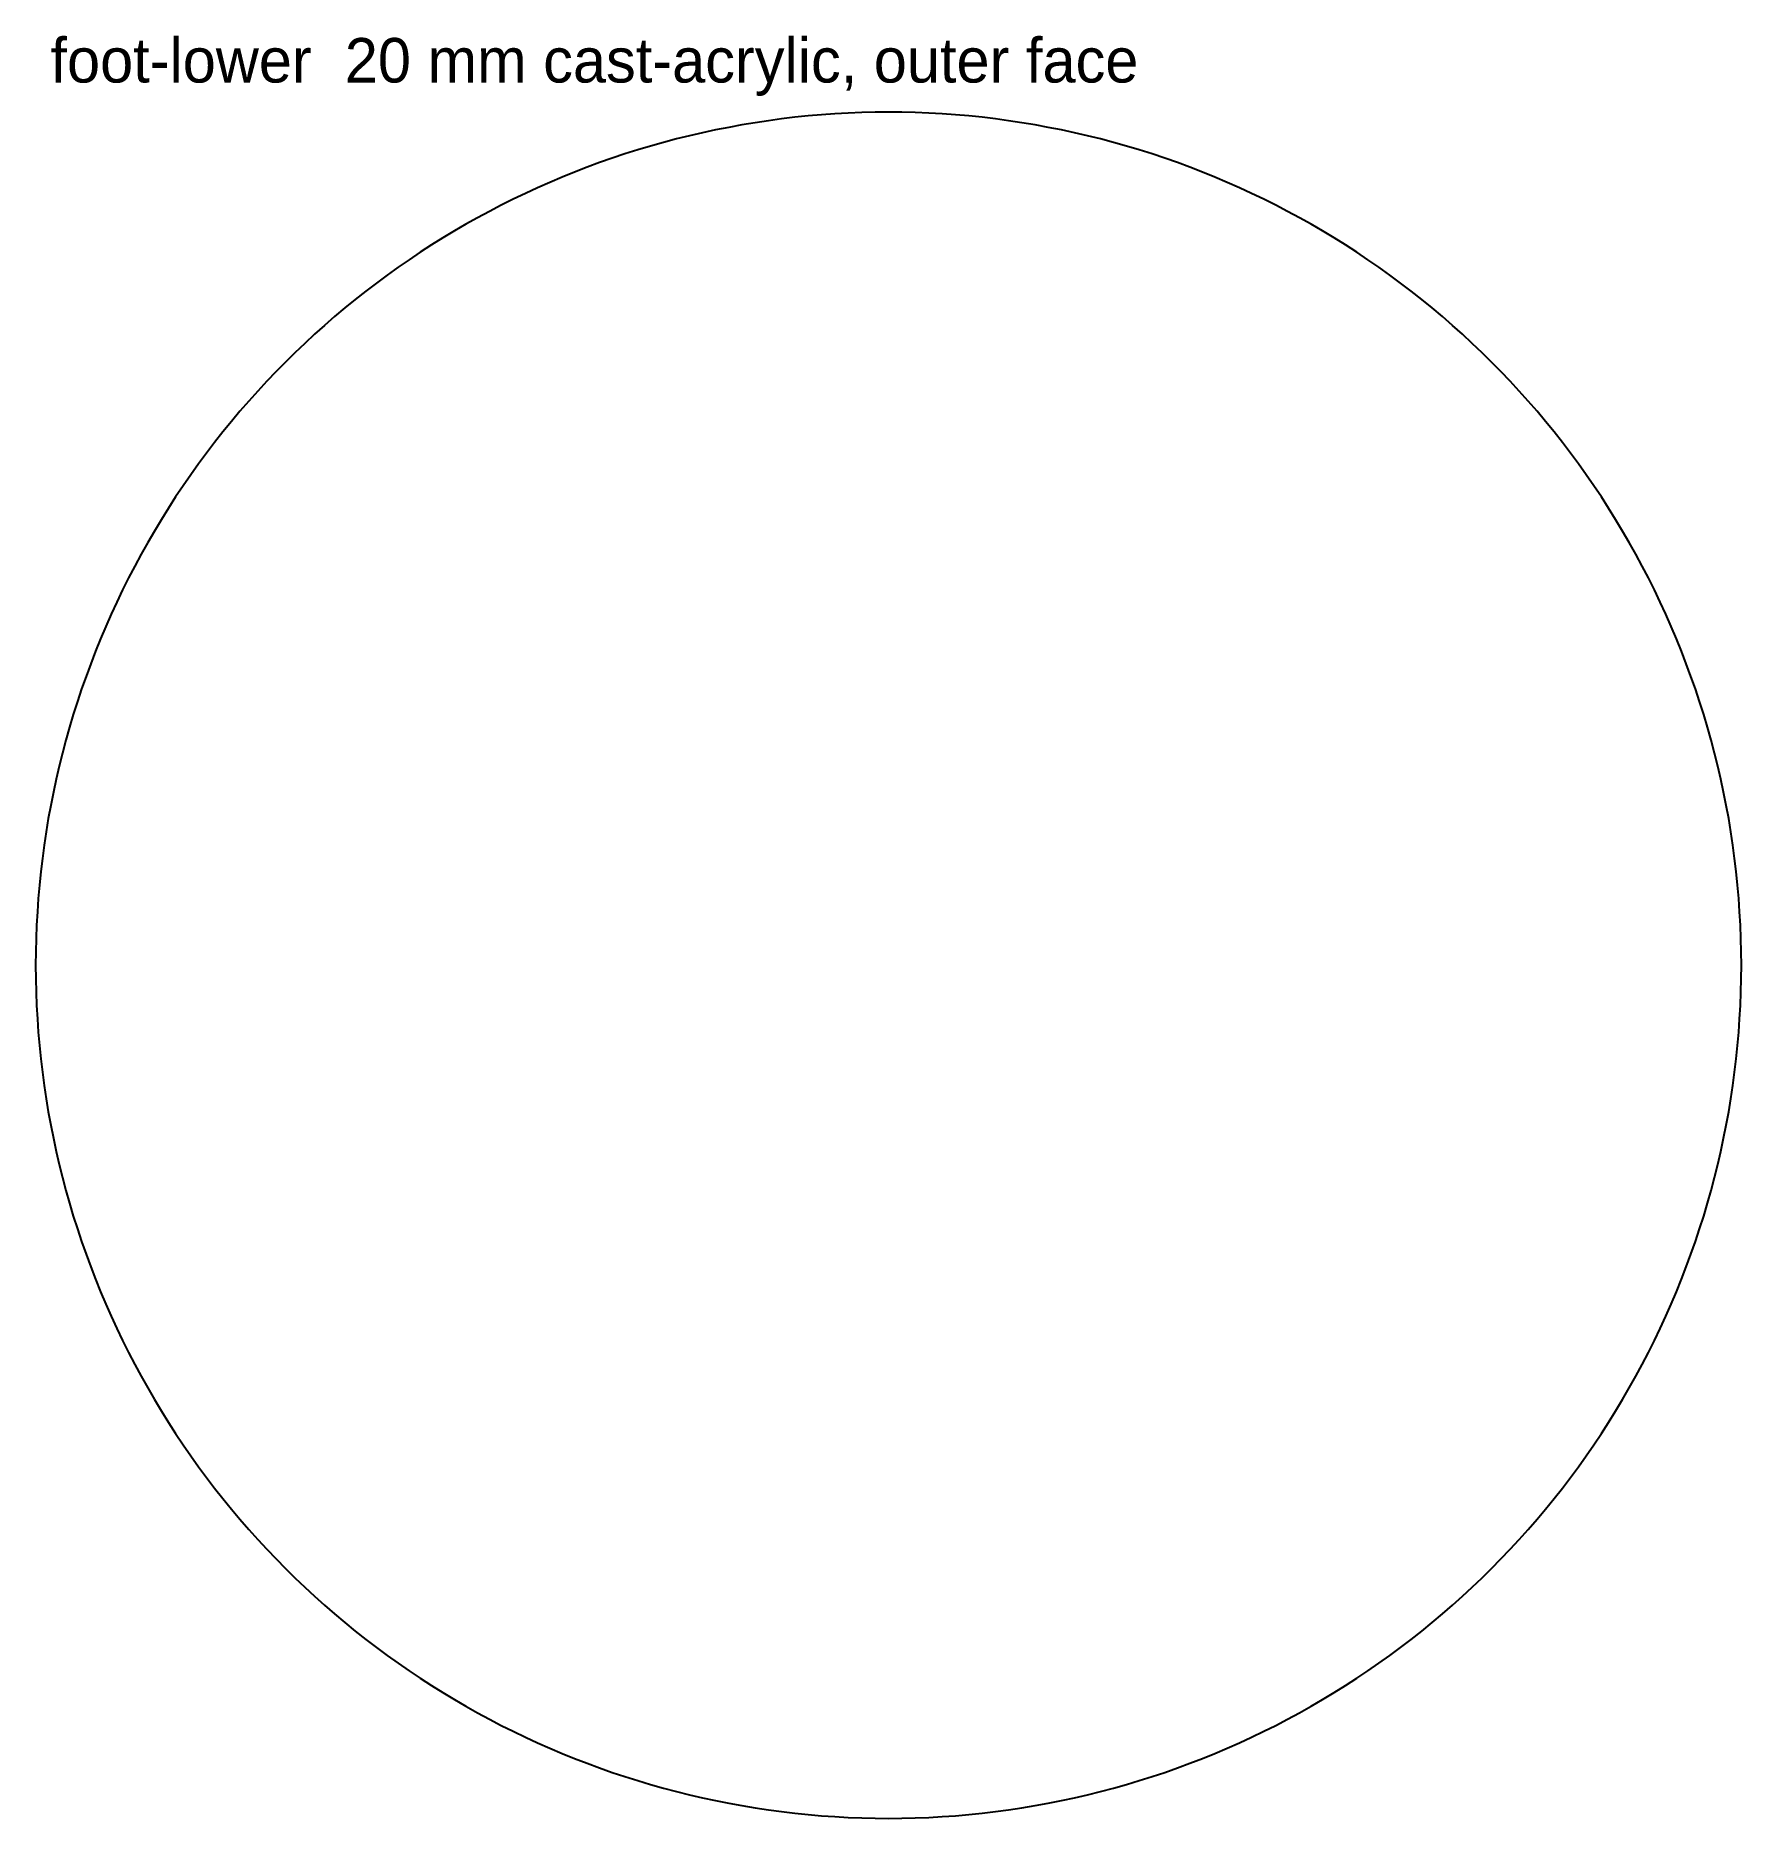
# Model space of a CAD drawing. Header units: millimetres. Extents: x 0 to 230, y 0 to 240.
import ezdxf

# ---------------------------------------------------------------- set-up
doc = ezdxf.new("R2010")
doc.units = ezdxf.units.MM
doc.layers.add('CUT_OUTSIDE', color=1, linetype='Continuous')
doc.layers.add('NOTES', color=7, linetype='Continuous')

msp = doc.modelspace()

# ---------------------------------------------------------------- linework, layer by layer
at = {"layer": 'CUT_OUTSIDE'}
msp.add_lwpolyline([(230, 115), (229.99, 116.81), (229.94, 118.61), (229.87, 120.42), (229.77, 122.22), (229.65, 124.02), (229.49, 125.82), (229.31, 127.62), (229.09, 129.41), (228.85, 131.2), (228.58, 132.99), (228.29, 134.77), (227.96, 136.55), (227.61, 138.32), (227.23, 140.09), (226.82, 141.85), (226.39, 143.6), (225.92, 145.35), (225.43, 147.08), (224.92, 148.81), (224.37, 150.54), (223.8, 152.25), (223.2, 153.95), (222.58, 155.65), (221.92, 157.33), (221.25, 159.01), (220.54, 160.67), (219.81, 162.32), (219.06, 163.96), (218.27, 165.59), (217.47, 167.21), (216.63, 168.81), (215.78, 170.4), (214.89, 171.98), (213.99, 173.54), (213.05, 175.09), (212.1, 176.62), (211.12, 178.14), (210.11, 179.64), (209.09, 181.13), (208.04, 182.6), (206.96, 184.05), (205.87, 185.48), (204.75, 186.9), (203.61, 188.3), (202.45, 189.69), (201.26, 191.05), (200.06, 192.4), (198.83, 193.72), (197.58, 195.03), (196.32, 196.32), (195.03, 197.58), (193.72, 198.83), (192.4, 200.06), (191.05, 201.26), (189.69, 202.45), (188.3, 203.61), (186.9, 204.75), (185.48, 205.87), (184.05, 206.96), (182.6, 208.04), (181.13, 209.09), (179.64, 210.11), (178.14, 211.12), (176.62, 212.1), (175.09, 213.05), (173.54, 213.99), (171.98, 214.89), (170.4, 215.78), (168.81, 216.63), (167.21, 217.47), (165.59, 218.27), (163.96, 219.06), (162.32, 219.81), (160.67, 220.54), (159.01, 221.25), (157.33, 221.92), (155.65, 222.58), (153.95, 223.2), (152.25, 223.8), (150.54, 224.37), (148.81, 224.92), (147.08, 225.43), (145.35, 225.92), (143.6, 226.39), (141.85, 226.82), (140.09, 227.23), (138.32, 227.61), (136.55, 227.96), (134.77, 228.29), (132.99, 228.58), (131.2, 228.85), (129.41, 229.09), (127.62, 229.31), (125.82, 229.49), (124.02, 229.65), (122.22, 229.77), (120.42, 229.87), (118.61, 229.94), (116.81, 229.99), (115, 230), (113.19, 229.99), (111.39, 229.94), (109.58, 229.87), (107.78, 229.77), (105.98, 229.65), (104.18, 229.49), (102.38, 229.31), (100.59, 229.09), (98.8, 228.85), (97.01, 228.58), (95.23, 228.29), (93.45, 227.96), (91.68, 227.61), (89.91, 227.23), (88.15, 226.82), (86.4, 226.39), (84.65, 225.92), (82.92, 225.43), (81.19, 224.92), (79.46, 224.37), (77.75, 223.8), (76.05, 223.2), (74.35, 222.58), (72.67, 221.92), (70.99, 221.25), (69.33, 220.54), (67.68, 219.81), (66.04, 219.06), (64.41, 218.27), (62.79, 217.47), (61.19, 216.63), (59.6, 215.78), (58.02, 214.89), (56.46, 213.99), (54.91, 213.05), (53.38, 212.1), (51.86, 211.12), (50.36, 210.11), (48.87, 209.09), (47.4, 208.04), (45.95, 206.96), (44.52, 205.87), (43.1, 204.75), (41.7, 203.61), (40.31, 202.45), (38.95, 201.26), (37.6, 200.06), (36.28, 198.83), (34.97, 197.58), (33.68, 196.32), (32.42, 195.03), (31.17, 193.72), (29.94, 192.4), (28.74, 191.05), (27.55, 189.69), (26.39, 188.3), (25.25, 186.9), (24.13, 185.48), (23.04, 184.05), (21.96, 182.6), (20.91, 181.13), (19.89, 179.64), (18.88, 178.14), (17.9, 176.62), (16.95, 175.09), (16.01, 173.54), (15.11, 171.98), (14.22, 170.4), (13.37, 168.81), (12.53, 167.21), (11.73, 165.59), (10.94, 163.96), (10.19, 162.32), (9.46, 160.67), (8.75, 159.01), (8.08, 157.33), (7.42, 155.65), (6.8, 153.95), (6.2, 152.25), (5.63, 150.54), (5.08, 148.81), (4.57, 147.08), (4.08, 145.35), (3.61, 143.6), (3.18, 141.85), (2.77, 140.09), (2.39, 138.32), (2.04, 136.55), (1.71, 134.77), (1.42, 132.99), (1.15, 131.2), (0.91, 129.41), (0.69, 127.62), (0.51, 125.82), (0.35, 124.02), (0.23, 122.22), (0.13, 120.42), (0.06, 118.61), (0.01, 116.81), (0, 115), (0.01, 113.19), (0.06, 111.39), (0.13, 109.58), (0.23, 107.78), (0.35, 105.98), (0.51, 104.18), (0.69, 102.38), (0.91, 100.59), (1.15, 98.8), (1.42, 97.01), (1.71, 95.23), (2.04, 93.45), (2.39, 91.68), (2.77, 89.91), (3.18, 88.15), (3.61, 86.4), (4.08, 84.65), (4.57, 82.92), (5.08, 81.19), (5.63, 79.46), (6.2, 77.75), (6.8, 76.05), (7.42, 74.35), (8.08, 72.67), (8.75, 70.99), (9.46, 69.33), (10.19, 67.68), (10.94, 66.04), (11.73, 64.41), (12.53, 62.79), (13.37, 61.19), (14.22, 59.6), (15.11, 58.02), (16.01, 56.46), (16.95, 54.91), (17.9, 53.38), (18.88, 51.86), (19.89, 50.36), (20.91, 48.87), (21.96, 47.4), (23.04, 45.95), (24.13, 44.52), (25.25, 43.1), (26.39, 41.7), (27.55, 40.31), (28.74, 38.95), (29.94, 37.6), (31.17, 36.28), (32.42, 34.97), (33.68, 33.68), (34.97, 32.42), (36.28, 31.17), (37.6, 29.94), (38.95, 28.74), (40.31, 27.55), (41.7, 26.39), (43.1, 25.25), (44.52, 24.13), (45.95, 23.04), (47.4, 21.96), (48.87, 20.91), (50.36, 19.89), (51.86, 18.88), (53.38, 17.9), (54.91, 16.95), (56.46, 16.01), (58.02, 15.11), (59.6, 14.22), (61.19, 13.37), (62.79, 12.53), (64.41, 11.73), (66.04, 10.94), (67.68, 10.19), (69.33, 9.46), (70.99, 8.75), (72.67, 8.08), (74.35, 7.42), (76.05, 6.8), (77.75, 6.2), (79.46, 5.63), (81.19, 5.08), (82.92, 4.57), (84.65, 4.08), (86.4, 3.61), (88.15, 3.18), (89.91, 2.77), (91.68, 2.39), (93.45, 2.04), (95.23, 1.71), (97.01, 1.42), (98.8, 1.15), (100.59, 0.91), (102.38, 0.69), (104.18, 0.51), (105.98, 0.35), (107.78, 0.23), (109.58, 0.13), (111.39, 0.06), (113.19, 0.01), (115, 0), (116.81, 0.01), (118.61, 0.06), (120.42, 0.13), (122.22, 0.23), (124.02, 0.35), (125.82, 0.51), (127.62, 0.69), (129.41, 0.91), (131.2, 1.15), (132.99, 1.42), (134.77, 1.71), (136.55, 2.04), (138.32, 2.39), (140.09, 2.77), (141.85, 3.18), (143.6, 3.61), (145.35, 4.08), (147.08, 4.57), (148.81, 5.08), (150.54, 5.63), (152.25, 6.2), (153.95, 6.8), (155.65, 7.42), (157.33, 8.08), (159.01, 8.75), (160.67, 9.46), (162.32, 10.19), (163.96, 10.94), (165.59, 11.73), (167.21, 12.53), (168.81, 13.37), (170.4, 14.22), (171.98, 15.11), (173.54, 16.01), (175.09, 16.95), (176.62, 17.9), (178.14, 18.88), (179.64, 19.89), (181.13, 20.91), (182.6, 21.96), (184.05, 23.04), (185.48, 24.13), (186.9, 25.25), (188.3, 26.39), (189.69, 27.55), (191.05, 28.74), (192.4, 29.94), (193.72, 31.17), (195.03, 32.42), (196.32, 33.68), (197.58, 34.97), (198.83, 36.28), (200.06, 37.6), (201.26, 38.95), (202.45, 40.31), (203.61, 41.7), (204.75, 43.1), (205.87, 44.52), (206.96, 45.95), (208.04, 47.4), (209.09, 48.87), (210.11, 50.36), (211.12, 51.86), (212.1, 53.38), (213.05, 54.91), (213.99, 56.46), (214.89, 58.02), (215.78, 59.6), (216.63, 61.19), (217.47, 62.79), (218.27, 64.41), (219.06, 66.04), (219.81, 67.68), (220.54, 69.33), (221.25, 70.99), (221.92, 72.67), (222.58, 74.35), (223.2, 76.05), (223.8, 77.75), (224.37, 79.46), (224.92, 81.19), (225.43, 82.92), (225.92, 84.65), (226.39, 86.4), (226.82, 88.15), (227.23, 89.91), (227.61, 91.68), (227.96, 93.45), (228.29, 95.23), (228.58, 97.01), (228.85, 98.8), (229.09, 100.59), (229.31, 102.38), (229.49, 104.18), (229.65, 105.98), (229.77, 107.78), (229.87, 109.58), (229.94, 111.39), (229.99, 113.19), (230, 115)], close=True, dxfattribs=at)

# ---------------------------------------------------------------- texts
at = {"layer": 'NOTES'}
msp.add_text('foot-lower  20 mm cast-acrylic, outer face', height=6, dxfattribs=at).set_placement((2, 234))

doc.saveas('drawing.dxf')
